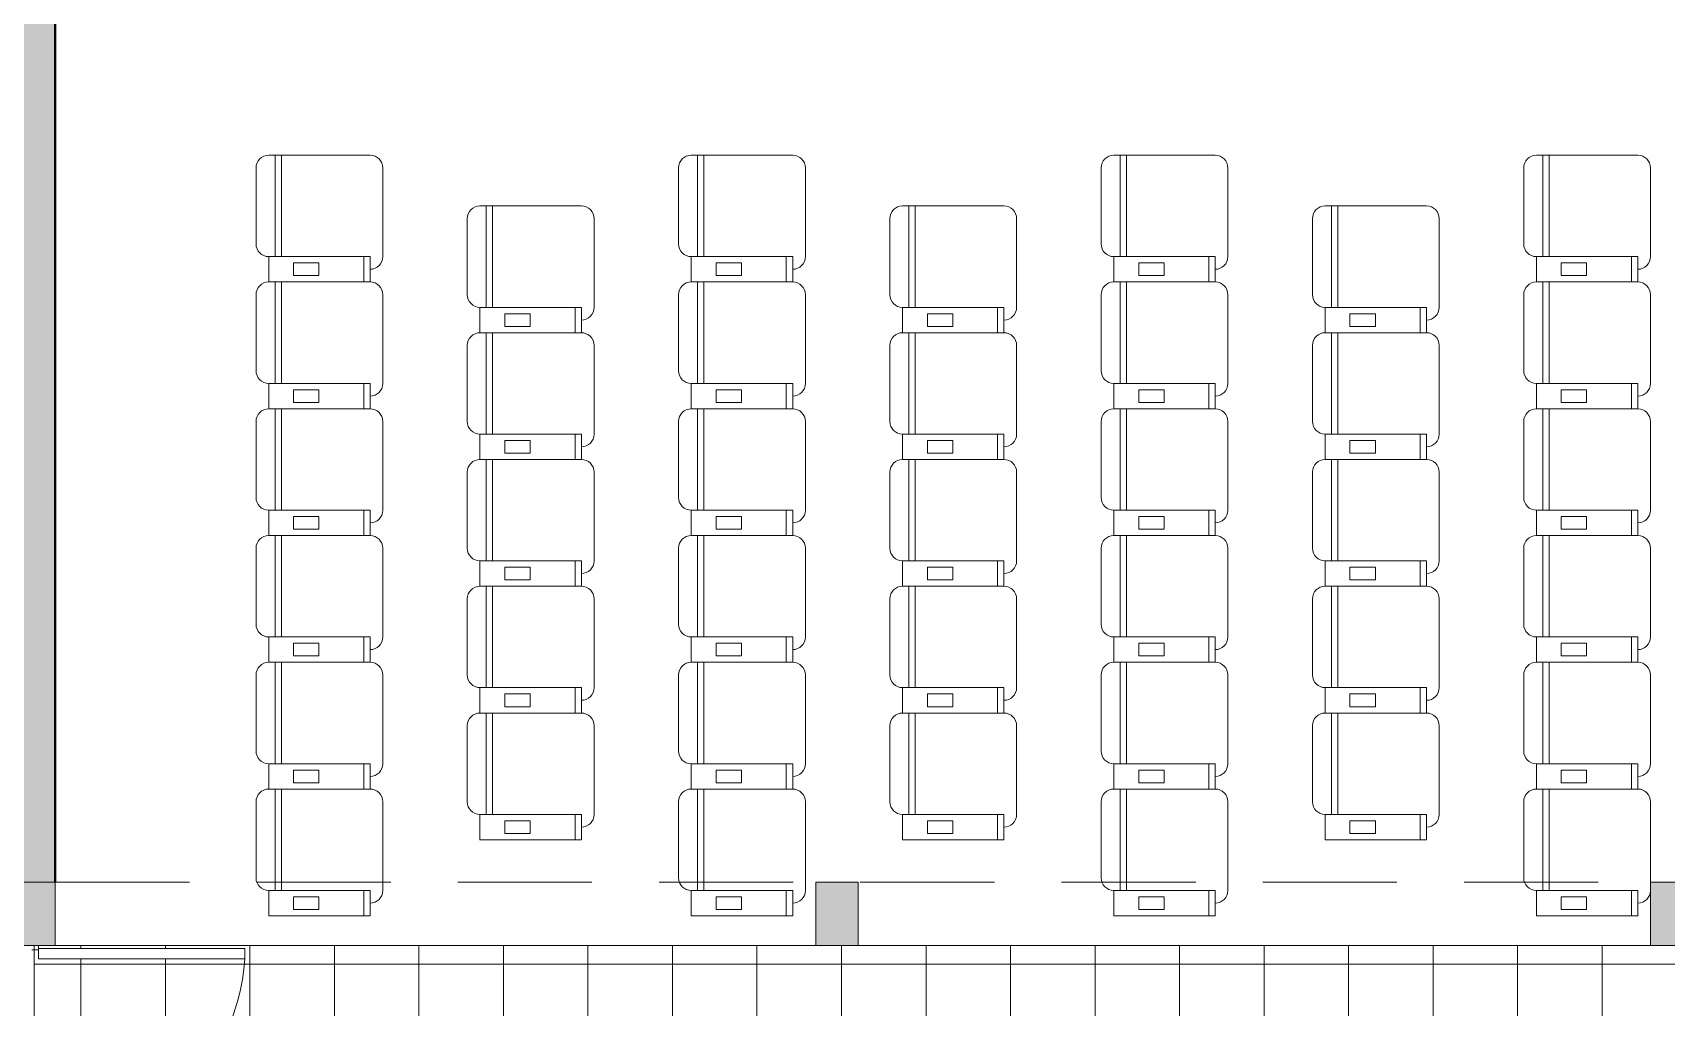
# Model space of a CAD drawing. Header units: millimetres. Extents: x 302.6 to 349.1, y 166.4 to 192.5.
# Drawn here: x 323.97 to 331.7, y 178.15 to 182.77 of the extents above; entities that cross this region are included whole.
import ezdxf

# ---------------------------------------------------------------- set-up
doc = ezdxf.new("R2010")
doc.units = ezdxf.units.MM
doc.linetypes.add('TRATTEGGIATA2', pattern=[9.525, 6.35, -3.175])
for name, color, linetype, lineweight in [('ARREDI attrezzature - furniture', 175, 'Continuous', 9), ('MURATURA sezioni - section wall', 7, 'Continuous', 40), ('PAVIMENTAZIONE - flooring', 250, 'Continuous', 5), ('PILASTRI struttura - structure', 7, 'Continuous', 13), ('PORTE  - doors', 252, 'Continuous', 5), ('PROIEZIONI finissime - fine lines', 251, 'Continuous', 9)]:
    doc.layers.add(name, color=color, linetype=linetype, lineweight=lineweight)
doc.layers.add('MURATURA tratteggi - hatch wall', color=253, linetype='Continuous', true_color=0xa1a1a1)

msp = doc.modelspace()

# ---------------------------------------------------------------- hatches: boundary and pattern name
at = {"layer": 'MURATURA tratteggi - hatch wall'}
h = msp.add_hatch(color=256, dxfattribs=at)
h.dxf.hatch_style = 1
h.paths.add_polyline_path([(303.0264, 186.8349), (302.7264, 186.8349), (302.7264, 178.7474), (303.0264, 178.7474), (303.0264, 179.7974), (304.5764, 179.7974), (304.5764, 179.9474), (303.0264, 179.9474), (303.0264, 181.9474), (306.2264, 181.9474), (306.2264, 182.0974), (303.0264, 182.0974)])
h.paths.add_polyline_path([(304.3764, 187.1349), (303.0264, 187.1349), (303.0264, 186.8349), (304.3764, 186.8349)])
h.paths.add_polyline_path([(307.2264, 187.1349), (305.8764, 187.1349), (305.8764, 186.8349), (307.2264, 186.8349)])
h.paths.add_polyline_path([(308.5389, 187.1349), (307.4264, 187.1349), (307.4264, 186.8349), (308.5389, 186.8349)])
h.paths.add_polyline_path([(307.3764, 186.8349), (307.2264, 186.8349), (307.2264, 178.7474), (307.3764, 178.7474)])
h.paths.add_polyline_path([(314.5764, 182.0974), (311.3514, 182.0974), (311.3514, 186.8349), (311.2014, 186.8349), (311.2014, 182.0974), (308.3764, 182.0974), (308.3764, 181.9474), (311.2014, 181.9474), (311.2014, 179.9474), (309.6514, 179.9474), (309.6514, 179.7974), (311.2014, 179.7974), (311.2014, 178.7474), (311.3514, 178.7474), (311.3514, 179.7974), (312.9014, 179.7974), (312.9014, 179.9474), (311.3514, 179.9474), (311.3514, 181.9474), (314.5764, 181.9474)])
h.paths.add_polyline_path([(306.2264, 178.5974), (304.5764, 178.5974), (304.5764, 179.0974), (304.4264, 179.0974), (304.4264, 178.5974), (303.0264, 178.5974), (303.0264, 178.4474), (306.2264, 178.4474)])
h.paths.add_polyline_path([(305.0264, 176.4474), (304.7264, 176.4474), (304.7264, 175.3974), (302.7264, 175.3974), (302.7264, 173.5974), (303.0264, 173.5974), (303.0264, 175.0974), (304.8764, 175.0974), (304.8764, 174.8974), (305.0264, 174.8974), (305.0264, 175.0974)])
h.paths.add_polyline_path([(307.2264, 173.5974), (305.0264, 173.5974), (305.0264, 173.9974), (304.8764, 173.9974), (304.8764, 173.5974), (303.0264, 173.5974), (303.0264, 173.2974), (307.2264, 173.2974)])
h.paths.add_polyline_path([(314.4264, 176.4474), (306.7264, 176.4474), (306.7264, 176.2974), (311.1764, 176.2974), (311.1764, 173.5974), (311.3264, 173.5974), (311.3264, 176.2974), (314.4264, 176.2974)])
h.paths.add_polyline_path([(320.2865, 176.4474), (320.1264, 176.4474), (315.5764, 176.4474), (315.5764, 176.2974), (319.9764, 176.2974), (319.9764, 173.5974), (320.1264, 173.5974), (320.1264, 176.2974), (320.2865, 176.2974)])
h.paths.add_polyline_path([(325.1801, 176.4474), (321.2865, 176.4474), (321.2865, 176.2974), (323.8764, 176.2974), (323.8764, 173.5974), (324.0764, 173.5974), (324.0764, 176.2974), (325.1801, 176.2974)])
h.paths.add_polyline_path([(311.1764, 173.5974), (307.4264, 173.5974), (307.4264, 173.2974), (311.1764, 173.2974)])
h.paths.add_polyline_path([(315.5514, 173.5974), (314.4264, 173.5974), (314.4264, 175.2974), (314.4264, 175.4474), (314.2764, 175.4474), (314.2764, 173.5974), (311.3764, 173.5974), (311.3764, 173.2974), (315.5514, 173.2974)])
h.paths.add_polyline_path([(315.7264, 175.4474), (315.1204, 175.4474), (315.1204, 175.2974), (315.5764, 175.2974), (315.5764, 173.5974), (315.7264, 173.5974)])
h.paths.add_polyline_path([(319.9264, 173.5974), (315.7514, 173.5974), (315.7514, 173.2974), (319.9264, 173.2974)])
h.paths.add_polyline_path([(323.8764, 173.5974), (320.1264, 173.5974), (320.1264, 173.2974), (323.8764, 173.2974)])
h.paths.add_polyline_path([(327.6764, 173.5974), (324.0764, 173.5974), (324.0764, 173.2974), (327.6764, 173.2974)])
h.paths.add_polyline_path([(331.6264, 173.5974), (327.8764, 173.5974), (327.8764, 173.2974), (331.6264, 173.2974)])
h.paths.add_polyline_path([(336.0014, 173.5974), (331.8264, 173.5974), (331.8264, 173.2974), (336.0014, 173.2974)])
h.paths.add_polyline_path([(340.3764, 173.5974), (336.2014, 173.5974), (336.2014, 173.2974), (340.3764, 173.2974)])
h.paths.add_polyline_path([(339.2249, 176.4474), (332.9779, 176.4474), (332.9779, 176.2974), (336.0264, 176.2974), (336.0264, 173.5974), (336.1764, 173.5974), (336.1764, 176.2974), (339.2249, 176.2974)])
h.paths.add_polyline_path([(331.7764, 176.4474), (331.163, 176.4474), (331.163, 176.2974), (331.6264, 176.2974), (331.6264, 175.4474), (331.6264, 173.5974), (331.7764, 173.5974), (331.7764, 175.2974), (333.6279, 175.2974), (333.6279, 175.4474), (331.7764, 175.4474)])
h.paths.add_polyline_path([(311.1764, 187.1349), (310.0389, 187.1349), (310.0389, 186.8349), (311.1764, 186.8349)])
h.paths.add_polyline_path([(312.7139, 187.1349), (311.3764, 187.1349), (311.3764, 186.8349), (312.7139, 186.8349)])
h.paths.add_polyline_path([(315.5514, 187.1349), (314.2139, 187.1349), (314.2139, 186.8349), (315.5514, 186.8349)])
h.paths.add_polyline_path([(317.0889, 187.1349), (315.7514, 187.1349), (315.7514, 186.8349), (317.0889, 186.8349)])
h.paths.add_polyline_path([(319.9264, 187.1349), (318.5889, 187.1349), (318.5889, 186.8349), (319.9264, 186.8349)])
h.paths.add_polyline_path([(321.2639, 187.1349), (320.1264, 187.1349), (320.1264, 186.8349), (321.2639, 186.8349)])
h.paths.add_polyline_path([(323.8764, 187.1349), (322.7639, 187.1349), (322.7639, 186.8349), (323.8764, 186.8349)])
h.paths.add_polyline_path([(325.1264, 187.1349), (324.0764, 187.1349), (324.0764, 186.8349), (325.1264, 186.8349)])
h.paths.add_polyline_path([(327.6764, 187.1349), (326.6264, 187.1349), (326.6264, 186.8349), (327.6764, 186.8349)])
h.paths.add_polyline_path([(329.0014, 187.1349), (327.8764, 187.1349), (327.8764, 186.8349), (329.0014, 186.8349)])
h.paths.add_polyline_path([(336.0014, 187.1349), (334.6639, 187.1349), (334.6639, 186.8349), (336.0014, 186.8349)])
h.paths.add_polyline_path([(331.6264, 187.1349), (330.5014, 187.1349), (330.5014, 186.8349), (331.6264, 186.8349)])
h.paths.add_polyline_path([(333.1639, 187.1349), (331.8264, 187.1349), (331.8264, 186.8349), (333.1639, 186.8349)])
h.paths.add_polyline_path([(337.5389, 187.1349), (336.2014, 187.1349), (336.2014, 186.8349), (337.5389, 186.8349)])
h.paths.add_polyline_path([(340.3764, 187.1349), (339.0389, 187.1349), (339.0389, 186.8349), (340.3764, 186.8349)])
h.paths.add_polyline_path([(341.7014, 187.1349), (340.5764, 187.1349), (340.5764, 186.8349), (341.7014, 186.8349)])
h.paths.add_polyline_path([(344.3264, 187.1349), (343.2014, 187.1349), (343.2014, 186.8349), (344.3264, 186.8349)])
h.paths.add_polyline_path([(348.7264, 187.1349), (344.5264, 187.1349), (344.5264, 186.8349), (348.7264, 186.8349)])
h.paths.add_polyline_path([(349.0264, 186.8349), (348.7264, 186.8349), (348.7264, 178.7474), (349.0264, 178.7474)])
h.paths.add_polyline_path([(348.7264, 178.7474), (346.7264, 178.7474), (346.7264, 178.4474), (348.7264, 178.4474)])
h.paths.add_polyline_path([(347.0264, 176.4474), (346.7264, 176.4474), (346.7264, 174.8974), (346.8764, 174.8974), (346.8764, 175.0974), (348.7264, 175.0974), (348.7264, 173.5974), (349.0264, 173.5974), (349.0264, 175.3974), (347.0264, 175.3974)])
h.paths.add_polyline_path([(348.7264, 173.5974), (346.8764, 173.5974), (346.8764, 173.9974), (346.7264, 173.9974), (346.7264, 173.5974), (344.5264, 173.5974), (344.5264, 173.2974), (348.7264, 173.2974)])
h.paths.add_polyline_path([(344.3264, 173.5974), (340.5764, 173.5974), (340.5764, 173.2974), (344.3264, 173.2974)])
h.paths.add_polyline_path([(340.5764, 176.2974), (345.0264, 176.2974), (345.0264, 176.4474), (340.4264, 176.4474), (340.4264, 175.4474), (338.5749, 175.4474), (338.5749, 175.2974), (340.4264, 175.2974), (340.4264, 173.5974), (340.5764, 173.5974)])
h.paths.add_polyline_path([(311.1764, 178.5974), (309.8014, 178.5974), (309.8014, 179.0974), (309.6514, 179.0974), (309.6514, 178.5974), (308.4264, 178.5974), (308.4264, 178.4474), (311.1764, 178.4474)])
h.paths.add_polyline_path([(314.5514, 178.5974), (312.9014, 178.5974), (312.9014, 179.0974), (312.7514, 179.0974), (312.7514, 178.5974), (311.3764, 178.5974), (311.3764, 178.4474), (314.5514, 178.4474)])
h.paths.add_polyline_path([(315.7264, 186.8349), (315.5764, 186.8349), (315.5764, 178.7474), (315.7264, 178.7474)])
h.paths.add_polyline_path([(322.9264, 182.0974), (320.1014, 182.0974), (320.1014, 186.8349), (319.9514, 186.8349), (319.9514, 182.0974), (316.7264, 182.0974), (316.7264, 181.9474), (319.9514, 181.9474), (319.9514, 179.9474), (318.4014, 179.9474), (318.4014, 179.7974), (319.9514, 179.7974), (319.9514, 178.7474), (320.1014, 178.7474), (320.1014, 179.7974), (321.6514, 179.7974), (321.6514, 179.9474), (320.1014, 179.9474), (320.1014, 181.9474), (322.9264, 181.9474)])
h.paths.add_polyline_path([(319.9264, 178.5974), (318.5514, 178.5974), (318.5514, 179.0974), (318.4014, 179.0974), (318.4014, 178.5974), (316.7514, 178.5974), (316.7514, 178.4474), (319.9264, 178.4474)])
h.paths.add_polyline_path([(322.8764, 178.5974), (321.6514, 178.5974), (321.6514, 179.0974), (321.5014, 179.0974), (321.5014, 178.5974), (320.1264, 178.5974), (320.1264, 178.4474), (322.8764, 178.4474)])
h.paths.add_polyline_path([(324.0764, 186.8349), (323.9264, 186.8349), (323.9264, 178.7474), (324.0764, 178.7474)])
h.paths.add_polyline_path([(337.3749, 175.6974), (337.3249, 175.6974), (337.3249, 175.4474), (336.1764, 175.4474), (336.1764, 175.3974), (337.3749, 175.3974)], flags=17)
h.paths.add_polyline_path([(337.3749, 174.7974), (337.3249, 174.7974), (337.3249, 174.5474), (336.1764, 174.5474), (336.1764, 174.4974), (337.3749, 174.4974)], flags=17)
h.paths.add_polyline_path([(337.3764, 173.8974), (337.3264, 173.8974), (337.3264, 173.5974), (337.3764, 173.5974)], flags=17)
h.paths.add_polyline_path([(336.0264, 175.4474), (334.8779, 175.4474), (334.8779, 175.6974), (334.8279, 175.6974), (334.8279, 175.3974), (336.0264, 175.3974)], flags=17)
h.paths.add_polyline_path([(336.0264, 174.5474), (334.8779, 174.5474), (334.8779, 174.7974), (334.8279, 174.7974), (334.8279, 174.4974), (336.0264, 174.4974)], flags=17)
h.paths.add_polyline_path([(334.8764, 173.8974), (334.8264, 173.8974), (334.8264, 173.5974), (334.8764, 173.5974)], flags=17)
at = {"layer": 'MURATURA tratteggi - hatch wall', "true_color": 0x707070}
h = msp.add_hatch(color=8, dxfattribs=at)
h.dxf.hatch_style = 1
h.paths.add_polyline_path([(349.0264, 173.2974), (348.7264, 173.2974), (348.7264, 173.5974), (349.0264, 173.5974)], flags=17)
h.paths.add_polyline_path([(349.0264, 173.2974), (348.7264, 173.2974), (348.7264, 173.5974), (349.0264, 173.5974)], flags=17)
h.paths.add_polyline_path([(348.7264, 186.8349), (349.0264, 186.8349), (349.0264, 187.1349), (348.7264, 187.1349)])
h.paths.add_polyline_path([(344.3264, 173.2974), (344.5264, 173.2974), (344.5264, 173.5974), (344.3264, 173.5974)], flags=17)
h.paths.add_polyline_path([(344.3264, 173.2974), (344.5264, 173.2974), (344.5264, 173.5974), (344.3264, 173.5974)], flags=17)
h.paths.add_polyline_path([(348.7264, 173.2974), (349.0264, 173.2974), (349.0264, 173.5974), (348.7264, 173.5974)], flags=17)
h.paths.add_polyline_path([(348.7264, 173.2974), (349.0264, 173.2974), (349.0264, 173.5974), (348.7264, 173.5974)], flags=17)
h.paths.add_polyline_path([(302.7264, 173.2974), (303.0264, 173.2974), (303.0264, 173.5974), (302.7264, 173.5974)], flags=17)
h.paths.add_polyline_path([(302.7264, 173.2974), (303.0264, 173.2974), (303.0264, 173.5974), (302.7264, 173.5974)], flags=17)
h.paths.add_polyline_path([(307.2264, 173.2974), (307.4264, 173.2974), (307.4264, 173.5974), (307.2264, 173.5974)], flags=17)
h.paths.add_polyline_path([(307.2264, 173.2974), (307.4264, 173.2974), (307.4264, 173.5974), (307.2264, 173.5974)], flags=17)
h.paths.add_polyline_path([(311.1764, 173.2974), (311.3764, 173.2974), (311.3764, 173.5974), (311.1764, 173.5974)], flags=17)
h.paths.add_polyline_path([(315.5514, 173.2974), (315.7514, 173.2974), (315.7514, 173.5974), (315.5514, 173.5974)])
h.paths.add_polyline_path([(311.1764, 173.2974), (311.3764, 173.2974), (311.3764, 173.5974), (311.1764, 173.5974)], flags=17)
h.paths.add_polyline_path([(319.9264, 173.2974), (320.1264, 173.2974), (320.1264, 173.5974), (319.9264, 173.5974)])
h.paths.add_polyline_path([(324.0764, 173.2974), (323.8764, 173.2974), (323.8764, 173.5974), (324.0764, 173.5974)])
h.paths.add_polyline_path([(336.2014, 173.2974), (336.0014, 173.2974), (336.0014, 173.5974), (336.2014, 173.5974)])
h.paths.add_polyline_path([(340.5764, 173.2974), (340.3764, 173.2974), (340.3764, 173.5974), (340.5764, 173.5974)])
h.paths.add_polyline_path([(331.8264, 173.2974), (331.6264, 173.2974), (331.6264, 173.5974), (331.8264, 173.5974)])
h.paths.add_polyline_path([(327.6764, 173.2974), (327.8764, 173.2974), (327.8764, 173.5974), (327.6764, 173.5974)])
h.paths.add_polyline_path([(324.0764, 186.8349), (323.8764, 186.8349), (323.8764, 187.1349), (324.0764, 187.1349)])
h.paths.add_polyline_path([(320.1264, 186.8349), (319.9264, 186.8349), (319.9264, 187.1349), (320.1264, 187.1349)])
h.paths.add_polyline_path([(324.0764, 178.4474), (323.8764, 178.4474), (323.8764, 178.7474), (324.0764, 178.7474)])
h.paths.add_polyline_path([(320.1264, 178.4474), (319.9264, 178.4474), (319.9264, 178.7474), (320.1264, 178.7474)])
h.paths.add_polyline_path([(315.7514, 186.8349), (315.5514, 186.8349), (315.5514, 187.1349), (315.7514, 187.1349)])
h.paths.add_polyline_path([(315.7514, 178.4474), (315.5514, 178.4474), (315.5514, 178.7474), (315.7514, 178.7474)])
h.paths.add_polyline_path([(303.0264, 186.8349), (302.7264, 186.8349), (302.7264, 187.1349), (303.0264, 187.1349)])
h.paths.add_polyline_path([(303.0264, 178.4474), (302.7264, 178.4474), (302.7264, 178.7474), (303.0264, 178.7474)])
h.paths.add_polyline_path([(311.3764, 186.8349), (311.1764, 186.8349), (311.1764, 187.1349), (311.3764, 187.1349)])
h.paths.add_polyline_path([(307.4264, 186.8349), (307.2264, 186.8349), (307.2264, 187.1349), (307.4264, 187.1349)])
h.paths.add_polyline_path([(311.3764, 178.4474), (311.1764, 178.4474), (311.1764, 178.7474), (311.3764, 178.7474)])
h.paths.add_polyline_path([(307.4264, 178.4474), (307.2264, 178.4474), (307.2264, 178.7474), (307.4264, 178.7474)])
h.paths.add_polyline_path([(327.6764, 186.8349), (327.8764, 186.8349), (327.8764, 187.1349), (327.6764, 187.1349)])
h.paths.add_polyline_path([(331.6264, 186.8349), (331.8264, 186.8349), (331.8264, 187.1349), (331.6264, 187.1349)])
h.paths.add_polyline_path([(327.6764, 178.4474), (327.8764, 178.4474), (327.8764, 178.7474), (327.6764, 178.7474)])
h.paths.add_polyline_path([(331.6264, 178.4474), (331.8264, 178.4474), (331.8264, 178.7474), (331.6264, 178.7474)])
h.paths.add_polyline_path([(336.0014, 186.8349), (336.2014, 186.8349), (336.2014, 187.1349), (336.0014, 187.1349)])
h.paths.add_polyline_path([(336.0014, 178.4474), (336.2014, 178.4474), (336.2014, 178.7474), (336.0014, 178.7474)])
h.paths.add_polyline_path([(348.7264, 178.4474), (349.0264, 178.4474), (349.0264, 178.7474), (348.7264, 178.7474)])
h.paths.add_polyline_path([(340.3764, 186.8349), (340.5764, 186.8349), (340.5764, 187.1349), (340.3764, 187.1349)])
h.paths.add_polyline_path([(344.3264, 186.8349), (344.5264, 186.8349), (344.5264, 187.1349), (344.3264, 187.1349)])
h.paths.add_polyline_path([(340.3764, 178.4474), (340.5764, 178.4474), (340.5764, 178.7474), (340.3764, 178.7474)])
h.paths.add_polyline_path([(344.3264, 178.4474), (344.5264, 178.4474), (344.5264, 178.7474), (344.3264, 178.7474)])
at = {"layer": 'PAVIMENTAZIONE - flooring'}
h = msp.add_hatch(dxfattribs=at)
h.set_pattern_fill('_USER', color=256, scale=0.4, angle=90, style=0, double=1, pattern_type=0)
h.set_pattern_definition([(90, (94.9972, 11.9578), (-0.4, 0), []), (180, (94.9972, 11.9578), (0, -0.4), [])])
h.paths.add_polyline_path([(346.7264, 178.4474), (323.9967, 178.4474), (323.9967, 178.433), (324.9728, 178.433), (324.9728, 178.3842, -0.394387), (323.9764, 177.4474), (323.9764, 177.4474, -0.394387), (324.9728, 176.5107), (324.9728, 176.4619), (323.9967, 176.4619), (323.9967, 176.4474), (345.0547, 176.4474), (345.0547, 177.1752), (345.0925, 177.1752, -0.403471), (345.8475, 176.4474), (346.7264, 176.4474)])
h.paths.add_polyline_path([(324.9728, 178.3842), (323.9967, 178.3842), (323.9967, 178.427), (323.9764, 178.427), (323.9764, 177.4474, 0.394387)], flags=17)
h.paths.add_polyline_path([(323.9764, 177.4474), (323.9764, 176.4679), (323.9967, 176.4679), (323.9967, 176.5107), (324.9728, 176.5107, 0.394387)], flags=17)
h.paths.add_polyline_path([(345.0925, 177.1752), (345.0925, 176.4474), (345.8475, 176.4474, 0.403471)], flags=17)

# ---------------------------------------------------------------- linework, layer by layer
at = {"layer": 'ARREDI attrezzature - furniture'}
for p, q in [((325.0864, 182.1874), (325.5664, 182.1874)), ((325.1164, 182.1874), (325.1164, 181.7074)), ((325.1464, 182.1874), (325.1464, 181.7074)), ((327.0864, 182.1874), (327.5664, 182.1874)), ((327.1164, 182.1874), (327.1164, 181.7074)), ((327.1464, 182.1874), (327.1464, 181.7074)), ((329.0864, 182.1874), (329.5664, 182.1874)), ((329.1164, 182.1874), (329.1164, 181.7074)), ((329.1464, 182.1874), (329.1464, 181.7074)), ((331.0864, 182.1874), (331.5664, 182.1874)), ((331.1164, 182.1874), (331.1164, 181.7074)), ((331.1464, 182.1874), (331.1464, 181.7074)), ((325.0264, 182.1274), (325.0264, 181.7674)), ((325.6264, 181.7074), (325.6264, 182.1274)), ((327.0264, 182.1274), (327.0264, 181.7674)), ((327.6264, 181.7074), (327.6264, 182.1274)), ((329.0264, 182.1274), (329.0264, 181.7674)), ((329.6264, 181.7074), (329.6264, 182.1274)), ((331.0264, 182.1274), (331.0264, 181.7674)), ((331.6264, 181.7074), (331.6264, 182.1274)), ((326.0864, 181.9474), (326.5664, 181.9474)), ((326.1164, 181.9474), (326.1164, 181.4674)), ((326.1464, 181.9474), (326.1464, 181.4674)), ((328.0864, 181.9474), (328.5664, 181.9474)), ((328.1164, 181.9474), (328.1164, 181.4674)), ((328.1464, 181.9474), (328.1464, 181.4674)), ((330.0864, 181.9474), (330.5664, 181.9474)), ((330.1164, 181.9474), (330.1164, 181.4674)), ((330.1464, 181.9474), (330.1464, 181.4674)), ((326.0264, 181.8874), (326.0264, 181.5274)), ((326.6264, 181.4674), (326.6264, 181.8874)), ((328.0264, 181.8874), (328.0264, 181.5274)), ((328.6264, 181.4674), (328.6264, 181.8874)), ((330.0264, 181.8874), (330.0264, 181.5274)), ((330.6264, 181.4674), (330.6264, 181.8874)), ((325.0864, 181.7074), (325.5664, 181.7074)), ((325.0864, 181.7074), (325.0864, 181.5874)), ((325.5364, 181.5874), (325.5364, 181.7074)), ((325.5664, 181.5874), (325.5664, 181.7074)), ((327.0864, 181.7074), (327.5664, 181.7074)), ((327.0864, 181.7074), (327.0864, 181.5874)), ((327.5364, 181.5874), (327.5364, 181.7074)), ((327.5664, 181.5874), (327.5664, 181.7074)), ((329.0864, 181.7074), (329.5664, 181.7074)), ((329.0864, 181.7074), (329.0864, 181.5874)), ((329.5364, 181.5874), (329.5364, 181.7074)), ((329.5664, 181.5874), (329.5664, 181.7074)), ((331.0864, 181.7074), (331.5664, 181.7074)), ((331.0864, 181.7074), (331.0864, 181.5874)), ((331.5364, 181.5874), (331.5364, 181.7074)), ((331.5664, 181.5874), (331.5664, 181.7074)), ((325.2042, 181.6774), (325.3242, 181.6774)), ((325.2042, 181.6174), (325.2042, 181.6774)), ((325.3242, 181.6174), (325.3242, 181.6774)), ((327.2042, 181.6774), (327.3242, 181.6774)), ((327.2042, 181.6174), (327.2042, 181.6774)), ((327.3242, 181.6174), (327.3242, 181.6774)), ((329.2042, 181.6774), (329.3242, 181.6774)), ((329.2042, 181.6174), (329.2042, 181.6774)), ((329.3242, 181.6174), (329.3242, 181.6774)), ((331.2042, 181.6774), (331.3242, 181.6774)), ((331.2042, 181.6174), (331.2042, 181.6774)), ((331.3242, 181.6174), (331.3242, 181.6774)), ((325.0864, 181.5874), (325.5664, 181.5874)), ((325.0864, 181.5874), (325.5664, 181.5874)), ((325.1164, 181.5874), (325.1164, 181.1074)), ((325.1464, 181.5874), (325.1464, 181.1074)), ((325.2042, 181.6174), (325.3242, 181.6174)), ((327.0864, 181.5874), (327.5664, 181.5874)), ((327.0864, 181.5874), (327.5664, 181.5874)), ((327.1164, 181.5874), (327.1164, 181.1074)), ((327.1464, 181.5874), (327.1464, 181.1074)), ((327.2042, 181.6174), (327.3242, 181.6174)), ((329.0864, 181.5874), (329.5664, 181.5874)), ((329.0864, 181.5874), (329.5664, 181.5874)), ((329.1164, 181.5874), (329.1164, 181.1074)), ((329.1464, 181.5874), (329.1464, 181.1074)), ((329.2042, 181.6174), (329.3242, 181.6174)), ((331.0864, 181.5874), (331.5664, 181.5874)), ((331.0864, 181.5874), (331.5664, 181.5874)), ((331.1164, 181.5874), (331.1164, 181.1074)), ((331.1464, 181.5874), (331.1464, 181.1074)), ((331.2042, 181.6174), (331.3242, 181.6174)), ((325.0264, 181.5274), (325.0264, 181.1674)), ((325.6264, 181.1074), (325.6264, 181.5274)), ((327.0264, 181.5274), (327.0264, 181.1674)), ((327.6264, 181.1074), (327.6264, 181.5274)), ((329.0264, 181.5274), (329.0264, 181.1674)), ((329.6264, 181.1074), (329.6264, 181.5274)), ((331.0264, 181.5274), (331.0264, 181.1674)), ((331.6264, 181.1074), (331.6264, 181.5274)), ((326.0864, 181.4674), (326.5664, 181.4674)), ((326.0864, 181.4674), (326.0864, 181.3474)), ((326.2042, 181.4374), (326.3242, 181.4374)), ((326.2042, 181.3774), (326.2042, 181.4374)), ((326.3242, 181.3774), (326.3242, 181.4374)), ((326.5364, 181.3474), (326.5364, 181.4674)), ((326.5664, 181.3474), (326.5664, 181.4674)), ((328.0864, 181.4674), (328.5664, 181.4674)), ((328.0864, 181.4674), (328.0864, 181.3474)), ((328.2042, 181.4374), (328.3242, 181.4374)), ((328.2042, 181.3774), (328.2042, 181.4374)), ((328.3242, 181.3774), (328.3242, 181.4374)), ((328.5364, 181.3474), (328.5364, 181.4674)), ((328.5664, 181.3474), (328.5664, 181.4674)), ((330.0864, 181.4674), (330.5664, 181.4674)), ((330.0864, 181.4674), (330.0864, 181.3474)), ((330.2042, 181.4374), (330.3242, 181.4374)), ((330.2042, 181.3774), (330.2042, 181.4374)), ((330.3242, 181.3774), (330.3242, 181.4374)), ((330.5364, 181.3474), (330.5364, 181.4674)), ((330.5664, 181.3474), (330.5664, 181.4674)), ((326.0864, 181.3474), (326.5664, 181.3474)), ((326.0864, 181.3474), (326.5664, 181.3474)), ((326.1164, 181.3474), (326.1164, 180.8674)), ((326.1464, 181.3474), (326.1464, 180.8674)), ((326.2042, 181.3774), (326.3242, 181.3774)), ((328.0864, 181.3474), (328.5664, 181.3474)), ((328.0864, 181.3474), (328.5664, 181.3474)), ((328.1164, 181.3474), (328.1164, 180.8674)), ((328.1464, 181.3474), (328.1464, 180.8674)), ((328.2042, 181.3774), (328.3242, 181.3774)), ((330.0864, 181.3474), (330.5664, 181.3474)), ((330.0864, 181.3474), (330.5664, 181.3474)), ((330.1164, 181.3474), (330.1164, 180.8674)), ((330.1464, 181.3474), (330.1464, 180.8674)), ((330.2042, 181.3774), (330.3242, 181.3774)), ((326.0264, 181.2874), (326.0264, 180.9274)), ((326.6264, 180.8674), (326.6264, 181.2874)), ((328.0264, 181.2874), (328.0264, 180.9274)), ((328.6264, 180.8674), (328.6264, 181.2874)), ((330.0264, 181.2874), (330.0264, 180.9274)), ((330.6264, 180.8674), (330.6264, 181.2874)), ((325.0864, 181.1074), (325.5664, 181.1074)), ((325.0864, 181.1074), (325.0864, 180.9874)), ((325.5364, 180.9874), (325.5364, 181.1074)), ((325.5664, 180.9874), (325.5664, 181.1074)), ((327.0864, 181.1074), (327.5664, 181.1074)), ((327.0864, 181.1074), (327.0864, 180.9874)), ((327.5364, 180.9874), (327.5364, 181.1074)), ((327.5664, 180.9874), (327.5664, 181.1074)), ((329.0864, 181.1074), (329.5664, 181.1074)), ((329.0864, 181.1074), (329.0864, 180.9874)), ((329.5364, 180.9874), (329.5364, 181.1074)), ((329.5664, 180.9874), (329.5664, 181.1074)), ((331.0864, 181.1074), (331.5664, 181.1074)), ((331.0864, 181.1074), (331.0864, 180.9874)), ((331.5364, 180.9874), (331.5364, 181.1074)), ((331.5664, 180.9874), (331.5664, 181.1074)), ((325.2042, 181.0774), (325.3242, 181.0774)), ((325.2042, 181.0174), (325.2042, 181.0774)), ((325.2042, 181.0174), (325.3242, 181.0174)), ((325.3242, 181.0174), (325.3242, 181.0774)), ((327.2042, 181.0774), (327.3242, 181.0774)), ((327.2042, 181.0174), (327.2042, 181.0774)), ((327.2042, 181.0174), (327.3242, 181.0174)), ((327.3242, 181.0174), (327.3242, 181.0774)), ((329.2042, 181.0774), (329.3242, 181.0774)), ((329.2042, 181.0174), (329.2042, 181.0774)), ((329.2042, 181.0174), (329.3242, 181.0174)), ((329.3242, 181.0174), (329.3242, 181.0774)), ((331.2042, 181.0774), (331.3242, 181.0774)), ((331.2042, 181.0174), (331.2042, 181.0774)), ((331.2042, 181.0174), (331.3242, 181.0174)), ((331.3242, 181.0174), (331.3242, 181.0774)), ((325.0864, 180.9874), (325.5664, 180.9874)), ((325.0864, 180.9874), (325.5664, 180.9874)), ((325.1164, 180.9874), (325.1164, 180.5074)), ((325.1464, 180.9874), (325.1464, 180.5074)), ((327.0864, 180.9874), (327.5664, 180.9874)), ((327.0864, 180.9874), (327.5664, 180.9874)), ((327.1164, 180.9874), (327.1164, 180.5074)), ((327.1464, 180.9874), (327.1464, 180.5074)), ((329.0864, 180.9874), (329.5664, 180.9874)), ((329.0864, 180.9874), (329.5664, 180.9874)), ((329.1164, 180.9874), (329.1164, 180.5074)), ((329.1464, 180.9874), (329.1464, 180.5074)), ((331.0864, 180.9874), (331.5664, 180.9874)), ((331.0864, 180.9874), (331.5664, 180.9874)), ((331.1164, 180.9874), (331.1164, 180.5074)), ((331.1464, 180.9874), (331.1464, 180.5074)), ((325.0264, 180.9274), (325.0264, 180.5674)), ((325.6264, 180.5074), (325.6264, 180.9274)), ((326.0864, 180.8674), (326.5664, 180.8674)), ((326.0864, 180.8674), (326.0864, 180.7474)), ((326.5364, 180.7474), (326.5364, 180.8674)), ((326.5664, 180.7474), (326.5664, 180.8674)), ((327.0264, 180.9274), (327.0264, 180.5674)), ((327.6264, 180.5074), (327.6264, 180.9274)), ((328.0864, 180.8674), (328.5664, 180.8674)), ((328.0864, 180.8674), (328.0864, 180.7474)), ((328.5364, 180.7474), (328.5364, 180.8674)), ((328.5664, 180.7474), (328.5664, 180.8674)), ((329.0264, 180.9274), (329.0264, 180.5674)), ((329.6264, 180.5074), (329.6264, 180.9274)), ((330.0864, 180.8674), (330.5664, 180.8674)), ((330.0864, 180.8674), (330.0864, 180.7474)), ((330.5364, 180.7474), (330.5364, 180.8674)), ((330.5664, 180.7474), (330.5664, 180.8674)), ((331.0264, 180.9274), (331.0264, 180.5674)), ((331.6264, 180.5074), (331.6264, 180.9274)), ((326.2042, 180.8374), (326.3242, 180.8374)), ((326.2042, 180.7774), (326.2042, 180.8374)), ((326.2042, 180.7774), (326.3242, 180.7774)), ((326.3242, 180.7774), (326.3242, 180.8374)), ((328.2042, 180.8374), (328.3242, 180.8374)), ((328.2042, 180.7774), (328.2042, 180.8374)), ((328.2042, 180.7774), (328.3242, 180.7774)), ((328.3242, 180.7774), (328.3242, 180.8374)), ((330.2042, 180.8374), (330.3242, 180.8374)), ((330.2042, 180.7774), (330.2042, 180.8374)), ((330.2042, 180.7774), (330.3242, 180.7774)), ((330.3242, 180.7774), (330.3242, 180.8374)), ((326.0864, 180.7474), (326.5664, 180.7474)), ((326.0864, 180.7474), (326.5664, 180.7474)), ((326.1164, 180.7474), (326.1164, 180.2674)), ((326.1464, 180.7474), (326.1464, 180.2674)), ((328.0864, 180.7474), (328.5664, 180.7474)), ((328.0864, 180.7474), (328.5664, 180.7474)), ((328.1164, 180.7474), (328.1164, 180.2674)), ((328.1464, 180.7474), (328.1464, 180.2674)), ((330.0864, 180.7474), (330.5664, 180.7474)), ((330.0864, 180.7474), (330.5664, 180.7474)), ((330.1164, 180.7474), (330.1164, 180.2674)), ((330.1464, 180.7474), (330.1464, 180.2674)), ((326.0264, 180.6874), (326.0264, 180.3274)), ((326.6264, 180.2674), (326.6264, 180.6874)), ((328.0264, 180.6874), (328.0264, 180.3274)), ((328.6264, 180.2674), (328.6264, 180.6874)), ((330.0264, 180.6874), (330.0264, 180.3274)), ((330.6264, 180.2674), (330.6264, 180.6874)), ((325.0864, 180.5074), (325.5664, 180.5074)), ((325.0864, 180.5074), (325.0864, 180.3874)), ((325.2042, 180.4774), (325.3242, 180.4774)), ((325.2042, 180.4174), (325.2042, 180.4774)), ((325.3242, 180.4174), (325.3242, 180.4774)), ((325.5364, 180.3874), (325.5364, 180.5074)), ((325.5664, 180.3874), (325.5664, 180.5074)), ((327.0864, 180.5074), (327.5664, 180.5074)), ((327.0864, 180.5074), (327.0864, 180.3874)), ((327.2042, 180.4774), (327.3242, 180.4774)), ((327.2042, 180.4174), (327.2042, 180.4774)), ((327.3242, 180.4174), (327.3242, 180.4774)), ((327.5364, 180.3874), (327.5364, 180.5074)), ((327.5664, 180.3874), (327.5664, 180.5074)), ((329.0864, 180.5074), (329.5664, 180.5074)), ((329.0864, 180.5074), (329.0864, 180.3874)), ((329.2042, 180.4774), (329.3242, 180.4774)), ((329.2042, 180.4174), (329.2042, 180.4774)), ((329.3242, 180.4174), (329.3242, 180.4774)), ((329.5364, 180.3874), (329.5364, 180.5074)), ((329.5664, 180.3874), (329.5664, 180.5074)), ((331.0864, 180.5074), (331.5664, 180.5074)), ((331.0864, 180.5074), (331.0864, 180.3874)), ((331.2042, 180.4774), (331.3242, 180.4774)), ((331.2042, 180.4174), (331.2042, 180.4774)), ((331.3242, 180.4174), (331.3242, 180.4774)), ((331.5364, 180.3874), (331.5364, 180.5074)), ((331.5664, 180.3874), (331.5664, 180.5074)), ((325.2042, 180.4174), (325.3242, 180.4174)), ((327.2042, 180.4174), (327.3242, 180.4174)), ((329.2042, 180.4174), (329.3242, 180.4174)), ((331.2042, 180.4174), (331.3242, 180.4174)), ((325.0264, 180.3274), (325.0264, 179.9674)), ((325.0864, 180.3874), (325.5664, 180.3874)), ((325.0864, 180.3874), (325.5664, 180.3874)), ((325.1164, 180.3874), (325.1164, 179.9074)), ((325.1464, 180.3874), (325.1464, 179.9074)), ((325.6264, 179.9074), (325.6264, 180.3274)), ((327.0264, 180.3274), (327.0264, 179.9674)), ((327.0864, 180.3874), (327.5664, 180.3874)), ((327.0864, 180.3874), (327.5664, 180.3874)), ((327.1164, 180.3874), (327.1164, 179.9074)), ((327.1464, 180.3874), (327.1464, 179.9074)), ((327.6264, 179.9074), (327.6264, 180.3274)), ((329.0264, 180.3274), (329.0264, 179.9674)), ((329.0864, 180.3874), (329.5664, 180.3874)), ((329.0864, 180.3874), (329.5664, 180.3874)), ((329.1164, 180.3874), (329.1164, 179.9074)), ((329.1464, 180.3874), (329.1464, 179.9074)), ((329.6264, 179.9074), (329.6264, 180.3274)), ((331.0264, 180.3274), (331.0264, 179.9674)), ((331.0864, 180.3874), (331.5664, 180.3874)), ((331.0864, 180.3874), (331.5664, 180.3874)), ((331.1164, 180.3874), (331.1164, 179.9074)), ((331.1464, 180.3874), (331.1464, 179.9074)), ((331.6264, 179.9074), (331.6264, 180.3274)), ((326.0864, 180.2674), (326.5664, 180.2674)), ((326.0864, 180.2674), (326.0864, 180.1474)), ((326.2042, 180.2374), (326.3242, 180.2374)), ((326.2042, 180.1774), (326.2042, 180.2374)), ((326.3242, 180.1774), (326.3242, 180.2374)), ((326.5364, 180.1474), (326.5364, 180.2674)), ((326.5664, 180.1474), (326.5664, 180.2674)), ((328.0864, 180.2674), (328.5664, 180.2674)), ((328.0864, 180.2674), (328.0864, 180.1474)), ((328.2042, 180.2374), (328.3242, 180.2374)), ((328.2042, 180.1774), (328.2042, 180.2374)), ((328.3242, 180.1774), (328.3242, 180.2374)), ((328.5364, 180.1474), (328.5364, 180.2674)), ((328.5664, 180.1474), (328.5664, 180.2674)), ((330.0864, 180.2674), (330.5664, 180.2674)), ((330.0864, 180.2674), (330.0864, 180.1474)), ((330.2042, 180.2374), (330.3242, 180.2374)), ((330.2042, 180.1774), (330.2042, 180.2374)), ((330.3242, 180.1774), (330.3242, 180.2374)), ((330.5364, 180.1474), (330.5364, 180.2674)), ((330.5664, 180.1474), (330.5664, 180.2674)), ((326.2042, 180.1774), (326.3242, 180.1774)), ((328.2042, 180.1774), (328.3242, 180.1774)), ((330.2042, 180.1774), (330.3242, 180.1774)), ((326.0264, 180.0874), (326.0264, 179.7274)), ((326.0864, 180.1474), (326.5664, 180.1474)), ((326.0864, 180.1474), (326.5664, 180.1474)), ((326.1164, 180.1474), (326.1164, 179.6674)), ((326.1464, 180.1474), (326.1464, 179.6674)), ((326.6264, 179.6674), (326.6264, 180.0874)), ((328.0264, 180.0874), (328.0264, 179.7274)), ((328.0864, 180.1474), (328.5664, 180.1474)), ((328.0864, 180.1474), (328.5664, 180.1474)), ((328.1164, 180.1474), (328.1164, 179.6674)), ((328.1464, 180.1474), (328.1464, 179.6674)), ((328.6264, 179.6674), (328.6264, 180.0874)), ((330.0264, 180.0874), (330.0264, 179.7274)), ((330.0864, 180.1474), (330.5664, 180.1474)), ((330.0864, 180.1474), (330.5664, 180.1474)), ((330.1164, 180.1474), (330.1164, 179.6674)), ((330.1464, 180.1474), (330.1464, 179.6674)), ((330.6264, 179.6674), (330.6264, 180.0874)), ((325.0864, 179.9074), (325.5664, 179.9074)), ((325.0864, 179.9074), (325.0864, 179.7874)), ((325.2042, 179.8774), (325.3242, 179.8774)), ((325.2042, 179.8174), (325.2042, 179.8774)), ((325.3242, 179.8174), (325.3242, 179.8774)), ((325.5364, 179.7874), (325.5364, 179.9074)), ((325.5664, 179.7874), (325.5664, 179.9074)), ((327.0864, 179.9074), (327.5664, 179.9074)), ((327.0864, 179.9074), (327.0864, 179.7874)), ((327.2042, 179.8774), (327.3242, 179.8774)), ((327.2042, 179.8174), (327.2042, 179.8774)), ((327.3242, 179.8174), (327.3242, 179.8774)), ((327.5364, 179.7874), (327.5364, 179.9074)), ((327.5664, 179.7874), (327.5664, 179.9074)), ((329.0864, 179.9074), (329.5664, 179.9074)), ((329.0864, 179.9074), (329.0864, 179.7874)), ((329.2042, 179.8774), (329.3242, 179.8774)), ((329.2042, 179.8174), (329.2042, 179.8774)), ((329.3242, 179.8174), (329.3242, 179.8774)), ((329.5364, 179.7874), (329.5364, 179.9074)), ((329.5664, 179.7874), (329.5664, 179.9074)), ((331.0864, 179.9074), (331.5664, 179.9074)), ((331.0864, 179.9074), (331.0864, 179.7874)), ((331.2042, 179.8774), (331.3242, 179.8774)), ((331.2042, 179.8174), (331.2042, 179.8774)), ((331.3242, 179.8174), (331.3242, 179.8774)), ((331.5364, 179.7874), (331.5364, 179.9074)), ((331.5664, 179.7874), (331.5664, 179.9074)), ((325.0864, 179.7874), (325.5664, 179.7874)), ((325.0864, 179.7874), (325.5664, 179.7874)), ((325.1164, 179.7874), (325.1164, 179.3074)), ((325.1464, 179.7874), (325.1464, 179.3074)), ((325.2042, 179.8174), (325.3242, 179.8174)), ((327.0864, 179.7874), (327.5664, 179.7874)), ((327.0864, 179.7874), (327.5664, 179.7874)), ((327.1164, 179.7874), (327.1164, 179.3074)), ((327.1464, 179.7874), (327.1464, 179.3074)), ((327.2042, 179.8174), (327.3242, 179.8174)), ((329.0864, 179.7874), (329.5664, 179.7874)), ((329.0864, 179.7874), (329.5664, 179.7874)), ((329.1164, 179.7874), (329.1164, 179.3074)), ((329.1464, 179.7874), (329.1464, 179.3074)), ((329.2042, 179.8174), (329.3242, 179.8174)), ((331.0864, 179.7874), (331.5664, 179.7874)), ((331.0864, 179.7874), (331.5664, 179.7874)), ((331.1164, 179.7874), (331.1164, 179.3074)), ((331.1464, 179.7874), (331.1464, 179.3074)), ((331.2042, 179.8174), (331.3242, 179.8174)), ((325.0264, 179.7274), (325.0264, 179.3674)), ((325.6264, 179.3074), (325.6264, 179.7274)), ((327.0264, 179.7274), (327.0264, 179.3674)), ((327.6264, 179.3074), (327.6264, 179.7274)), ((329.0264, 179.7274), (329.0264, 179.3674)), ((329.6264, 179.3074), (329.6264, 179.7274)), ((331.0264, 179.7274), (331.0264, 179.3674)), ((331.6264, 179.3074), (331.6264, 179.7274)), ((326.0864, 179.6674), (326.5664, 179.6674)), ((326.0864, 179.6674), (326.0864, 179.5474)), ((326.2042, 179.6374), (326.3242, 179.6374)), ((326.2042, 179.5774), (326.2042, 179.6374)), ((326.3242, 179.5774), (326.3242, 179.6374)), ((326.5364, 179.5474), (326.5364, 179.6674)), ((326.5664, 179.5474), (326.5664, 179.6674)), ((328.0864, 179.6674), (328.5664, 179.6674)), ((328.0864, 179.6674), (328.0864, 179.5474)), ((328.2042, 179.6374), (328.3242, 179.6374)), ((328.2042, 179.5774), (328.2042, 179.6374)), ((328.3242, 179.5774), (328.3242, 179.6374)), ((328.5364, 179.5474), (328.5364, 179.6674)), ((328.5664, 179.5474), (328.5664, 179.6674)), ((330.0864, 179.6674), (330.5664, 179.6674)), ((330.0864, 179.6674), (330.0864, 179.5474)), ((330.2042, 179.6374), (330.3242, 179.6374)), ((330.2042, 179.5774), (330.2042, 179.6374)), ((330.3242, 179.5774), (330.3242, 179.6374)), ((330.5364, 179.5474), (330.5364, 179.6674)), ((330.5664, 179.5474), (330.5664, 179.6674)), ((326.0864, 179.5474), (326.5664, 179.5474)), ((326.0864, 179.5474), (326.5664, 179.5474)), ((326.1164, 179.5474), (326.1164, 179.0674)), ((326.1464, 179.5474), (326.1464, 179.0674)), ((326.2042, 179.5774), (326.3242, 179.5774)), ((328.0864, 179.5474), (328.5664, 179.5474)), ((328.0864, 179.5474), (328.5664, 179.5474)), ((328.1164, 179.5474), (328.1164, 179.0674)), ((328.1464, 179.5474), (328.1464, 179.0674)), ((328.2042, 179.5774), (328.3242, 179.5774)), ((330.0864, 179.5474), (330.5664, 179.5474)), ((330.0864, 179.5474), (330.5664, 179.5474)), ((330.1164, 179.5474), (330.1164, 179.0674)), ((330.1464, 179.5474), (330.1464, 179.0674)), ((330.2042, 179.5774), (330.3242, 179.5774)), ((326.0264, 179.4874), (326.0264, 179.1274)), ((326.6264, 179.0674), (326.6264, 179.4874)), ((328.0264, 179.4874), (328.0264, 179.1274)), ((328.6264, 179.0674), (328.6264, 179.4874)), ((330.0264, 179.4874), (330.0264, 179.1274)), ((330.6264, 179.0674), (330.6264, 179.4874)), ((325.0864, 179.3074), (325.5664, 179.3074)), ((325.0864, 179.3074), (325.0864, 179.1874)), ((325.5364, 179.1874), (325.5364, 179.3074)), ((325.5664, 179.1874), (325.5664, 179.3074)), ((327.0864, 179.3074), (327.5664, 179.3074)), ((327.0864, 179.3074), (327.0864, 179.1874)), ((327.5364, 179.1874), (327.5364, 179.3074)), ((327.5664, 179.1874), (327.5664, 179.3074)), ((329.0864, 179.3074), (329.5664, 179.3074)), ((329.0864, 179.3074), (329.0864, 179.1874)), ((329.5364, 179.1874), (329.5364, 179.3074)), ((329.5664, 179.1874), (329.5664, 179.3074)), ((331.0864, 179.3074), (331.5664, 179.3074)), ((331.0864, 179.3074), (331.0864, 179.1874)), ((331.5364, 179.1874), (331.5364, 179.3074)), ((331.5664, 179.1874), (331.5664, 179.3074)), ((325.2042, 179.2774), (325.3242, 179.2774)), ((325.2042, 179.2174), (325.2042, 179.2774)), ((325.3242, 179.2174), (325.3242, 179.2774)), ((327.2042, 179.2774), (327.3242, 179.2774)), ((327.2042, 179.2174), (327.2042, 179.2774)), ((327.3242, 179.2174), (327.3242, 179.2774)), ((329.2042, 179.2774), (329.3242, 179.2774)), ((329.2042, 179.2174), (329.2042, 179.2774)), ((329.3242, 179.2174), (329.3242, 179.2774)), ((331.2042, 179.2774), (331.3242, 179.2774)), ((331.2042, 179.2174), (331.2042, 179.2774)), ((331.3242, 179.2174), (331.3242, 179.2774)), ((325.0864, 179.1874), (325.5664, 179.1874)), ((325.0864, 179.1874), (325.5664, 179.1874)), ((325.1164, 179.1874), (325.1164, 178.7074)), ((325.1464, 179.1874), (325.1464, 178.7074)), ((325.2042, 179.2174), (325.3242, 179.2174)), ((327.0864, 179.1874), (327.5664, 179.1874)), ((327.0864, 179.1874), (327.5664, 179.1874)), ((327.1164, 179.1874), (327.1164, 178.7074)), ((327.1464, 179.1874), (327.1464, 178.7074)), ((327.2042, 179.2174), (327.3242, 179.2174)), ((329.0864, 179.1874), (329.5664, 179.1874)), ((329.0864, 179.1874), (329.5664, 179.1874)), ((329.1164, 179.1874), (329.1164, 178.7074)), ((329.1464, 179.1874), (329.1464, 178.7074)), ((329.2042, 179.2174), (329.3242, 179.2174)), ((331.0864, 179.1874), (331.5664, 179.1874)), ((331.0864, 179.1874), (331.5664, 179.1874)), ((331.1164, 179.1874), (331.1164, 178.7074)), ((331.1464, 179.1874), (331.1464, 178.7074)), ((331.2042, 179.2174), (331.3242, 179.2174)), ((325.0264, 179.1274), (325.0264, 178.7674)), ((325.6264, 178.7074), (325.6264, 179.1274)), ((327.0264, 179.1274), (327.0264, 178.7674)), ((327.6264, 178.7074), (327.6264, 179.1274)), ((329.0264, 179.1274), (329.0264, 178.7674)), ((329.6264, 178.7074), (329.6264, 179.1274)), ((331.0264, 179.1274), (331.0264, 178.7674)), ((331.6264, 178.7074), (331.6264, 179.1274)), ((326.0864, 179.0674), (326.5664, 179.0674)), ((326.0864, 179.0674), (326.0864, 178.9474)), ((326.2042, 179.0374), (326.3242, 179.0374)), ((326.2042, 178.9774), (326.2042, 179.0374)), ((326.3242, 178.9774), (326.3242, 179.0374)), ((326.5364, 178.9474), (326.5364, 179.0674)), ((326.5664, 178.9474), (326.5664, 179.0674)), ((328.0864, 179.0674), (328.5664, 179.0674)), ((328.0864, 179.0674), (328.0864, 178.9474)), ((328.2042, 179.0374), (328.3242, 179.0374)), ((328.2042, 178.9774), (328.2042, 179.0374)), ((328.3242, 178.9774), (328.3242, 179.0374)), ((328.5364, 178.9474), (328.5364, 179.0674)), ((328.5664, 178.9474), (328.5664, 179.0674)), ((330.0864, 179.0674), (330.5664, 179.0674)), ((330.0864, 179.0674), (330.0864, 178.9474)), ((330.2042, 179.0374), (330.3242, 179.0374)), ((330.2042, 178.9774), (330.2042, 179.0374)), ((330.3242, 178.9774), (330.3242, 179.0374)), ((330.5364, 178.9474), (330.5364, 179.0674)), ((330.5664, 178.9474), (330.5664, 179.0674)), ((326.0864, 178.9474), (326.5664, 178.9474)), ((326.2042, 178.9774), (326.3242, 178.9774)), ((328.0864, 178.9474), (328.5664, 178.9474)), ((328.2042, 178.9774), (328.3242, 178.9774)), ((330.0864, 178.9474), (330.5664, 178.9474)), ((330.2042, 178.9774), (330.3242, 178.9774)), ((325.0864, 178.7074), (325.5664, 178.7074)), ((325.0864, 178.7074), (325.0864, 178.5874)), ((325.5364, 178.5874), (325.5364, 178.7074)), ((325.5664, 178.5874), (325.5664, 178.7074)), ((327.0864, 178.7074), (327.5664, 178.7074)), ((327.0864, 178.7074), (327.0864, 178.5874)), ((327.5364, 178.5874), (327.5364, 178.7074)), ((327.5664, 178.5874), (327.5664, 178.7074)), ((329.0864, 178.7074), (329.5664, 178.7074)), ((329.0864, 178.7074), (329.0864, 178.5874)), ((329.5364, 178.5874), (329.5364, 178.7074)), ((329.5664, 178.5874), (329.5664, 178.7074)), ((331.0864, 178.7074), (331.5664, 178.7074)), ((331.0864, 178.7074), (331.0864, 178.5874)), ((331.5364, 178.5874), (331.5364, 178.7074)), ((331.5664, 178.5874), (331.5664, 178.7074)), ((325.2042, 178.6774), (325.3242, 178.6774)), ((325.2042, 178.6174), (325.2042, 178.6774)), ((325.2042, 178.6174), (325.3242, 178.6174)), ((325.3242, 178.6174), (325.3242, 178.6774)), ((327.2042, 178.6774), (327.3242, 178.6774)), ((327.2042, 178.6174), (327.2042, 178.6774)), ((327.2042, 178.6174), (327.3242, 178.6174)), ((327.3242, 178.6174), (327.3242, 178.6774)), ((329.2042, 178.6774), (329.3242, 178.6774)), ((329.2042, 178.6174), (329.2042, 178.6774)), ((329.2042, 178.6174), (329.3242, 178.6174)), ((329.3242, 178.6174), (329.3242, 178.6774)), ((331.2042, 178.6774), (331.3242, 178.6774)), ((331.2042, 178.6174), (331.2042, 178.6774)), ((331.2042, 178.6174), (331.3242, 178.6174)), ((331.3242, 178.6174), (331.3242, 178.6774)), ((325.0864, 178.5874), (325.5664, 178.5874)), ((327.0864, 178.5874), (327.5664, 178.5874)), ((329.0864, 178.5874), (329.5664, 178.5874)), ((331.0864, 178.5874), (331.5664, 178.5874))]:
    msp.add_line(p, q, dxfattribs=at)
for centre, start, end in [((325.0864, 182.1274), 90, 180), ((325.5664, 182.1274), 0, 90), ((327.0864, 182.1274), 90, 180), ((327.5664, 182.1274), 0, 90), ((329.0864, 182.1274), 90, 180), ((329.5664, 182.1274), 0, 90), ((331.0864, 182.1274), 90, 180), ((331.5664, 182.1274), 0, 90), ((326.0864, 181.8874), 90, 180), ((326.5664, 181.8874), 0, 90), ((328.0864, 181.8874), 90, 180), ((328.5664, 181.8874), 0, 90), ((330.0864, 181.8874), 90, 180), ((330.5664, 181.8874), 0, 90), ((325.0864, 181.7674), 180, 270), ((325.5664, 181.7074), 270, 0), ((327.0864, 181.7674), 180, 270), ((327.5664, 181.7074), 270, 0), ((329.0864, 181.7674), 180, 270), ((329.5664, 181.7074), 270, 0), ((331.0864, 181.7674), 180, 270), ((331.5664, 181.7074), 270, 0), ((325.0864, 181.5274), 90, 180), ((325.5664, 181.5274), 0, 90), ((327.0864, 181.5274), 90, 180), ((327.5664, 181.5274), 0, 90), ((329.0864, 181.5274), 90, 180), ((329.5664, 181.5274), 0, 90), ((331.0864, 181.5274), 90, 180), ((331.5664, 181.5274), 0, 90), ((326.0864, 181.5274), 180, 270), ((328.0864, 181.5274), 180, 270), ((330.0864, 181.5274), 180, 270), ((326.5664, 181.4674), 270, 0), ((328.5664, 181.4674), 270, 0), ((330.5664, 181.4674), 270, 0), ((326.0864, 181.2874), 90, 180), ((326.5664, 181.2874), 0, 90), ((328.0864, 181.2874), 90, 180), ((328.5664, 181.2874), 0, 90), ((330.0864, 181.2874), 90, 180), ((330.5664, 181.2874), 0, 90), ((325.0864, 181.1674), 180, 270), ((327.0864, 181.1674), 180, 270), ((329.0864, 181.1674), 180, 270), ((331.0864, 181.1674), 180, 270), ((325.5664, 181.1074), 270, 0), ((327.5664, 181.1074), 270, 0), ((329.5664, 181.1074), 270, 0), ((331.5664, 181.1074), 270, 0), ((325.0864, 180.9274), 90, 180), ((325.5664, 180.9274), 0, 90), ((327.0864, 180.9274), 90, 180), ((327.5664, 180.9274), 0, 90), ((329.0864, 180.9274), 90, 180), ((329.5664, 180.9274), 0, 90), ((331.0864, 180.9274), 90, 180), ((331.5664, 180.9274), 0, 90), ((326.0864, 180.9274), 180, 270), ((326.5664, 180.8674), 270, 0), ((328.0864, 180.9274), 180, 270), ((328.5664, 180.8674), 270, 0), ((330.0864, 180.9274), 180, 270), ((330.5664, 180.8674), 270, 0), ((326.0864, 180.6874), 90, 180), ((326.5664, 180.6874), 0, 90), ((328.0864, 180.6874), 90, 180), ((328.5664, 180.6874), 0, 90), ((330.0864, 180.6874), 90, 180), ((330.5664, 180.6874), 0, 90), ((325.0864, 180.5674), 180, 270), ((327.0864, 180.5674), 180, 270), ((329.0864, 180.5674), 180, 270), ((331.0864, 180.5674), 180, 270), ((325.5664, 180.5074), 270, 0), ((327.5664, 180.5074), 270, 0), ((329.5664, 180.5074), 270, 0), ((331.5664, 180.5074), 270, 0), ((325.0864, 180.3274), 90, 180), ((325.5664, 180.3274), 0, 90), ((326.0864, 180.3274), 180, 270), ((327.0864, 180.3274), 90, 180), ((327.5664, 180.3274), 0, 90), ((328.0864, 180.3274), 180, 270), ((329.0864, 180.3274), 90, 180), ((329.5664, 180.3274), 0, 90), ((330.0864, 180.3274), 180, 270), ((331.0864, 180.3274), 90, 180), ((331.5664, 180.3274), 0, 90), ((326.5664, 180.2674), 270, 0), ((328.5664, 180.2674), 270, 0), ((330.5664, 180.2674), 270, 0), ((326.0864, 180.0874), 90, 180), ((326.5664, 180.0874), 0, 90), ((328.0864, 180.0874), 90, 180), ((328.5664, 180.0874), 0, 90), ((330.0864, 180.0874), 90, 180), ((330.5664, 180.0874), 0, 90), ((325.0864, 179.9674), 180, 270), ((327.0864, 179.9674), 180, 270), ((329.0864, 179.9674), 180, 270), ((331.0864, 179.9674), 180, 270), ((325.5664, 179.9074), 270, 0), ((327.5664, 179.9074), 270, 0), ((329.5664, 179.9074), 270, 0), ((331.5664, 179.9074), 270, 0), ((325.0864, 179.7274), 90, 180), ((325.5664, 179.7274), 0, 90), ((327.0864, 179.7274), 90, 180), ((327.5664, 179.7274), 0, 90), ((329.0864, 179.7274), 90, 180), ((329.5664, 179.7274), 0, 90), ((331.0864, 179.7274), 90, 180), ((331.5664, 179.7274), 0, 90), ((326.0864, 179.7274), 180, 270), ((328.0864, 179.7274), 180, 270), ((330.0864, 179.7274), 180, 270), ((326.5664, 179.6674), 270, 0), ((328.5664, 179.6674), 270, 0), ((330.5664, 179.6674), 270, 0), ((326.0864, 179.4874), 90, 180), ((326.5664, 179.4874), 0, 90), ((328.0864, 179.4874), 90, 180), ((328.5664, 179.4874), 0, 90), ((330.0864, 179.4874), 90, 180), ((330.5664, 179.4874), 0, 90), ((325.0864, 179.3674), 180, 270), ((325.5664, 179.3074), 270, 0), ((327.0864, 179.3674), 180, 270), ((327.5664, 179.3074), 270, 0), ((329.0864, 179.3674), 180, 270), ((329.5664, 179.3074), 270, 0), ((331.0864, 179.3674), 180, 270), ((331.5664, 179.3074), 270, 0), ((325.0864, 179.1274), 90, 180), ((325.5664, 179.1274), 0, 90), ((327.0864, 179.1274), 90, 180), ((327.5664, 179.1274), 0, 90), ((329.0864, 179.1274), 90, 180), ((329.5664, 179.1274), 0, 90), ((331.0864, 179.1274), 90, 180), ((331.5664, 179.1274), 0, 90), ((326.0864, 179.1274), 180, 270), ((328.0864, 179.1274), 180, 270), ((330.0864, 179.1274), 180, 270), ((326.5664, 179.0674), 270, 0), ((328.5664, 179.0674), 270, 0), ((330.5664, 179.0674), 270, 0), ((325.0864, 178.7674), 180, 270), ((327.0864, 178.7674), 180, 270), ((329.0864, 178.7674), 180, 270), ((331.0864, 178.7674), 180, 270), ((325.5664, 178.7074), 270, 0), ((327.5664, 178.7074), 270, 0), ((329.5664, 178.7074), 270, 0), ((331.5664, 178.7074), 270, 0)]:
    msp.add_arc(centre, 0.06, start, end, dxfattribs=at)
at = {"layer": 'MURATURA sezioni - section wall'}
msp.add_line((324.0764, 178.7474), (324.0764, 186.8349), dxfattribs=at)
at = {"layer": 'PAVIMENTAZIONE - flooring'}
for p, q in [((323.9764, 178.4474), (323.9764, 176.4474)), ((346.7264, 178.4474), (324.0764, 178.4474))]:
    msp.add_line(p, q, dxfattribs=at)
at = {"layer": 'PILASTRI struttura - structure'}
for points in [[(324.0764, 178.4474), (323.8764, 178.4474), (323.8764, 178.7474), (324.0764, 178.7474)], [(327.6764, 178.4474), (327.8764, 178.4474), (327.8764, 178.7474), (327.6764, 178.7474)], [(331.6264, 178.4474), (331.8264, 178.4474), (331.8264, 178.7474), (331.6264, 178.7474)]]:
    msp.add_lwpolyline(points, close=True, dxfattribs=at)
at = {"layer": 'PORTE  - doors', "color": 2}
for p, q in [((323.9967, 178.427), (323.966, 178.427)), ((323.9967, 178.4474), (323.9967, 178.427)), ((323.9967, 178.3842), (323.9967, 178.433)), ((323.9967, 178.433), (324.9728, 178.433)), ((323.9967, 178.3842), (324.9728, 178.3842)), ((324.9728, 178.3842), (324.9728, 178.433))]:
    msp.add_line(p, q, dxfattribs=at)
at = {"layer": 'PROIEZIONI finissime - fine lines', "color": 1, "linetype": 'TRATTEGGIATA2', "ltscale": 0.1}
msp.add_line((324.0764, 178.7474), (346.7264, 178.7474), dxfattribs=at)
at = {"layer": 'PROIEZIONI finissime - fine lines'}
msp.add_arc((323.9731, 178.4492), 1.0018, 269.97975, 356.2793, dxfattribs=at)

doc.saveas('drawing.dxf')
